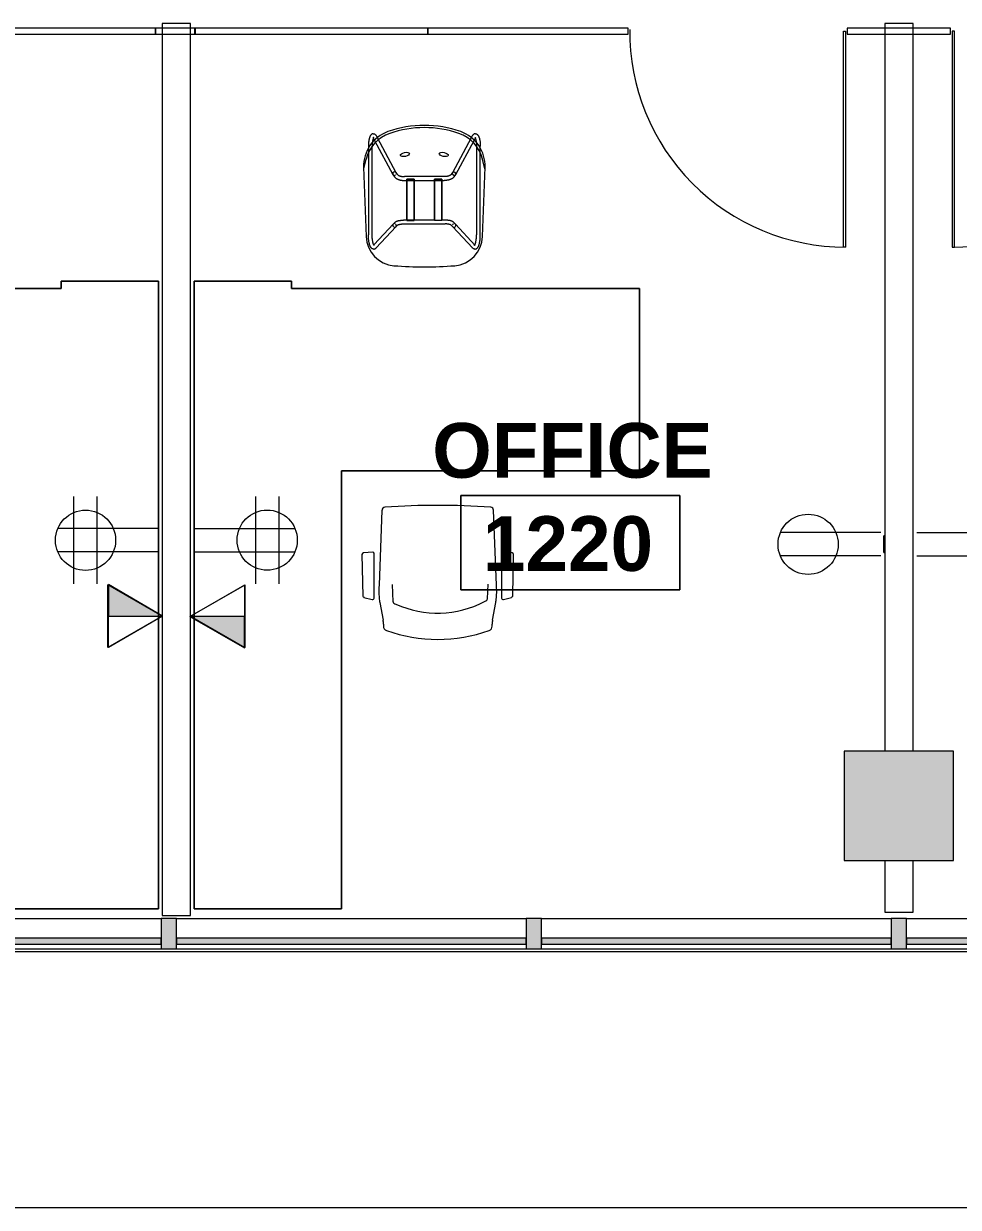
# Model space of a CAD drawing. Header units: inches. Extents: x -326 to 986, y -79 to 1436.
# Drawn here: x 111.5 to 265.2, y -61.5 to 133.1 of the extents above; entities that cross this region are included whole.
import ezdxf

# ---------------------------------------------------------------- set-up
doc = ezdxf.new("R2010")
doc.units = ezdxf.units.IN
doc.header["$LTSCALE"] = 48
doc.header["$MEASUREMENT"] = 0
for name, color, linetype, lineweight in [('A-ANNO-NOTE', 4, 'Continuous', 13), ('A-AREA-IDEN', 1, 'Continuous', 9), ('A-DOOR', 8, 'Continuous', 13), ('A-GENM', 8, 'Continuous', 9), ('A-GLAZ-CURT', 8, 'Continuous', 9), ('A-GLAZ-CWMG', 8, 'Continuous', 9), ('A-WALL', 8, 'Continuous', 13), ('E-ELEC-FIXT', 4, 'Continuous', 13), ('I-FURN', 47, 'Continuous', 9), ('S-COLS', 8, 'Continuous', 13)]:
    doc.layers.add(name, color=color, linetype=linetype, lineweight=lineweight)
doc.styles.add('Swis721 Lt BT_B', font='', dxfattribs={"height": 9})
doc.styles.get('Swis721 Lt BT_B').set_extended_font_data('Swis721 Lt BT', bold=True)

# ---------------------------------------------------------------- blocks, each defined once
blk = doc.blocks.new('Concrete-Square-Column - 18 x 18-6977650-Level XX  POWER _ SIGNAL NEW')
at = {"layer": 'S-COLS'}
blk.add_hatch(color=256, dxfattribs=at).paths.add_polyline_path([(-3.86, -9), (9, -9), (9, 9), (-9, 9), (-9, -9)], flags=0)
for p, q in [((9, 9), (-9, 9)), ((-9, 9), (-9, -9)), ((9, -9), (9, 9)), ((-9, -9), (9, -9))]:
    blk.add_line(p, q, dxfattribs=at)
blk = doc.blocks.new('System Panel - Glazed - Offset-8084716-Level XX  POWER _ SIGNAL NEW')
at = {"layer": 'A-GLAZ-CURT'}
blk.add_hatch(color=256, dxfattribs=at).paths.add_polyline_path([(28.75, 1.75), (-28.75, 1.75), (-28.75, 0.75), (28.75, 0.75)], flags=0)
for p, q in [((28.75, 1.75), (-28.75, 1.75)), ((-28.75, 1.75), (-28.75, 0.75)), ((-28.75, 0.75), (28.75, 0.75)), ((28.75, 0.75), (28.75, 1.75))]:
    blk.add_line(p, q, dxfattribs=at)
blk = doc.blocks.new('Rectangular Mullion - 2_5_ x 5_ rectangular-V7-Level XX  POWER _ SIGNAL NEW')
at = {"layer": 'A-GLAZ-CWMG'}
for p, q in [((496.64, -13.97), (554.14, -13.97)), ((496.64, -18.97), (554.14, -18.97))]:
    blk.add_line(p, q, dxfattribs=at)
blk = doc.blocks.new('Rectangular Mullion - 2_5_ x 5_ rectangular-8084720-Level XX  POWER _ SIGNAL NEW')
at = {"layer": 'A-GLAZ-CWMG'}
blk.add_hatch(color=256, dxfattribs=at).paths.add_polyline_path([(-1.25, -2.5), (-1.25, 2.5), (1.25, 2.5), (1.25, -2.5)], flags=0)
for p, q in [((-1.25, 2.5), (1.25, 2.5)), ((-1.25, -2.5), (-1.25, 2.5)), ((1.25, 2.5), (1.25, -2.5)), ((1.25, -2.5), (-1.25, -2.5))]:
    blk.add_line(p, q, dxfattribs=at)
blk = doc.blocks.new('Furniture 18 - Furniture 2-8207040-Level XX  POWER _ SIGNAL NEW')
at = {"layer": 'I-FURN'}
for p, q in [((117.73, 89.59), (60.57, 89.59)), ((60.57, 89.59), (60.57, 59.59)), ((60.57, 59.59), (60.57, 89.59)), ((60.57, 89.59), (117.73, 89.59)), ((133.73, 90.77), (117.73, 90.77)), ((117.73, 90.77), (117.73, 89.59)), ((117.73, 89.59), (117.73, 90.77)), ((117.73, 90.77), (133.73, 90.77)), ((133.73, -12.41), (133.73, 90.77)), ((133.73, 90.77), (133.73, -12.41)), ((60.57, 59.59), (109.51, 59.59)), ((109.51, 59.59), (60.57, 59.59)), ((109.51, 59.59), (109.51, -12.41)), ((109.51, -12.41), (109.51, 59.59)), ((109.51, -12.41), (133.73, -12.41)), ((133.73, -12.41), (109.51, -12.41))]:
    blk.add_line(p, q, dxfattribs=at)
blk = doc.blocks.new('Furniture 19 - Furniture 2-8207059-Level XX  POWER _ SIGNAL NEW')
at = {"layer": 'I-FURN'}
for p, q in [((155.58, 90.77), (139.58, 90.77)), ((139.58, 90.77), (139.58, -12.41)), ((139.58, -12.41), (139.58, 90.77)), ((139.58, 90.77), (155.58, 90.77)), ((155.58, 89.59), (155.58, 90.77)), ((155.58, 90.77), (155.58, 89.59)), ((212.74, 89.59), (155.58, 89.59)), ((155.58, 89.59), (212.74, 89.59)), ((212.74, 59.59), (212.74, 89.59)), ((212.74, 89.59), (212.74, 59.59)), ((163.8, -12.41), (163.8, 59.59)), ((163.8, 59.59), (212.74, 59.59)), ((212.74, 59.59), (163.8, 59.59)), ((163.8, 59.59), (163.8, -12.41)), ((139.58, -12.41), (163.8, -12.41)), ((163.8, -12.41), (139.58, -12.41))]:
    blk.add_line(p, q, dxfattribs=at)
blk = doc.blocks.new('Haworth_Chair_Very-Perforated Conference - Arms-7919528-Level XX  POWER _ SIGNAL NEW')
at = {"layer": 'I-FURN'}
for p, q in [((-8.92, 9.82), (-8.93, 9.49)), ((8.93, 9.49), (8.92, 9.82)), ((-8.99, 8.85), (-9.54, 5.95)), ((9.54, 5.95), (8.99, 8.85)), ((-12.31, 4.88), (-12.46, -1.93)), ((-10.78, 5.45), (-12.13, 5.09)), ((-10.47, -2.08), (-10.47, 5.24)), ((-8.18, 5.32), (-8.28, 2.93)), ((7.35, 5.81), (7.45, 3)), ((10.47, 5.24), (10.47, -2.08)), ((12.13, 5.09), (10.78, 5.45)), ((12.46, -1.93), (12.31, 4.88)), ((-9.66, 3.1), (-9.17, -9.25)), ((9.17, -9.25), (9.66, 3.1)), ((-12.22, -2.2), (-10.7, -2.33)), ((10.7, -2.33), (12.22, -2.2))]:
    blk.add_line(p, q, dxfattribs=at)
for centre, radius, start, end in [((0, -13.38), 25.38, 70.5697, 109.4303), ((-8.2, 9.88), 0.726, 109.4303, 184.7942), ((8.2, 9.88), 0.726, 355.2058, 70.5697), ((-12.59, 9.53), 3.66, 349.3577, 359.4408), ((12.59, 9.53), 3.66, 180.5592, 190.6423), ((-1.67, 4.48), 8, 169.3577, 171.9368), ((0.03, -8.86), 16.55, 65.5881, 117.6868), ((6.23, 4.53), 1.8, 56.5647, 69.3688), ((7.07, 5.79), 0.28, 3.4353, 56.5647), ((1.67, 4.48), 8, 8.0632, 10.6423), ((-12.06, 4.84), 0.253, 104.9851, 170.6413), ((-10.72, 5.2), 0.251, 7.6853, 104.9851), ((14.88, 4.07), 24.56, 178.604, 182.266), ((-1.67, 4.48), 8, 171.9368, 178.604), ((-7.9, 5.31), 0.279, 123.4733, 177.7139), ((-7.07, 4.46), 1.47, 115.5511, 132.4138), ((1.67, 4.48), 8, 1.396, 8.0632), ((-14.88, 4.07), 24.56, 357.734, 1.396), ((10.72, 5.2), 0.251, 75.0149, 172.3147), ((12.06, 4.84), 0.253, 9.3587, 75.0149), ((-12.2, -1.95), 0.26, 176.7236, 265.2764), ((12.2, -1.95), 0.26, 274.7236, 3.2764), ((-10.72, -2.08), 0.254, 274.8786, 0.0165), ((10.72, -2.08), 0.254, 179.9835, 265.1214), ((-8.7, -9.25), 0.465, 180, 270), ((0, 107.25), 117.28, 265.7439, 274.2561), ((8.7, -9.25), 0.465, 269.8585, 0)]:
    blk.add_arc(centre, radius, start, end, dxfattribs=at)
blk = doc.blocks.new('HighTower_Eyes_Guest - HighTower_Eyes_Guest-V28-Level XX  POWER _ SIGNAL NEW')
at = {"layer": 'I-FURN'}
for p, q in [((-8.43, 8.96), (-8.2, 8.54)), ((-8.3, 9.03), (-8.3, 9.03)), ((-8.18, 8.49), (-5.18, 2.92)), ((-7.71, 8.96), (-7.88, 9.26)), ((-4.63, 3.21), (-7.71, 8.96)), ((7.71, 8.96), (4.62, 3.2)), ((5.17, 2.9), (8.2, 8.54)), ((7.88, 9.26), (7.71, 8.96)), ((8.2, 8.54), (8.43, 8.96)), ((8.3, 9.03), (8.3, 9.03)), ((8.32, 9.01), (8.32, 9)), ((-9.2, 7.57), (-9.2, 7.23)), ((-9.2, 7.23), (-9.2, -7.02)), ((-8.57, -7.02), (-8.57, 7.57)), ((8.57, 7.57), (8.57, -7.02)), ((8.57, 7.57), (8.57, 7.57)), ((9.2, 7.23), (9.2, 7.57)), ((9.2, -7.02), (9.2, 7.19)), ((-9.98, 4.11), (-9.58, -7.25)), ((-9.97, 3.84), (-9.57, 5.45)), ((9.97, 3.84), (9.57, 5.45)), ((9.58, -7.25), (9.98, 4.11)), ((-5.16, 2.9), (-4.92, 2.56)), ((-4.41, 2.93), (-4.65, 3.26)), ((-4.19, 2.75), (-4.15, 2.74)), ((3.25, 2.57), (-3.25, 2.57)), ((-2.86, 2.22), (-1.68, 2.22)), ((-2.86, 2.1), (-2.86, 2.17)), ((-2.86, 2.17), (-2.86, 2.12)), ((-2.86, 2.12), (-1.68, 2.12)), ((-2.86, 2.04), (-2.86, 2.1)), ((-2.86, 2.1), (-2.86, 2.04)), ((-2.86, 1.99), (-2.86, 2.03)), ((-2.86, 2.03), (-2.86, 1.99)), ((-2.86, 1.76), (-2.86, 1.96)), ((-1.68, 2.16), (-1.68, 2.1)), ((-1.68, 2.04), (-1.68, 2.09)), ((-1.68, 2.09), (-1.68, 2.04)), ((-1.68, 1.96), (-1.68, 1.76)), ((1.68, 2.22), (2.86, 2.22)), ((1.68, 2.12), (1.68, 2.18)), ((1.68, 2.18), (1.68, 2.12)), ((1.68, 2.12), (2.86, 2.12)), ((1.68, 2.05), (1.68, 2.1)), ((1.68, 2.1), (1.68, 2.05)), ((1.68, 1.76), (1.68, 1.96)), ((2.86, 2.12), (2.86, 2.18)), ((2.86, 2.18), (2.86, 2.11)), ((2.86, 2.04), (2.86, 2.1)), ((2.86, 2.1), (2.86, 2.04)), ((2.86, 1.99), (2.86, 2.04)), ((2.86, 2.04), (2.86, 1.99)), ((2.86, 1.96), (2.86, 1.76)), ((4.65, 3.26), (4.41, 2.93)), ((4.92, 2.56), (5.16, 2.9)), ((-3.25, 1.94), (3.25, 1.94)), ((-2.86, 1.94), (-2.86, 0.38)), ((-2.86, 1.43), (-2.86, 1.76)), ((-2.86, -3.21), (-2.86, 1.43)), ((-2.86, 0.38), (-2.86, -0.75)), ((-1.68, 0.38), (-1.68, 1.94)), ((-1.68, 1.76), (-1.68, 1.43)), ((-1.68, 1.43), (-1.68, -3.21)), ((-1.68, -0.75), (-1.68, 0.38)), ((1.68, 1.95), (1.68, 0.38)), ((1.68, 1.43), (1.68, 1.76)), ((1.68, -3.21), (1.68, 1.43)), ((1.68, 0.38), (1.68, -0.75)), ((2.86, 0.38), (2.86, 1.94)), ((2.86, 1.76), (2.86, 1.43)), ((2.86, 1.43), (2.86, -3.21)), ((2.86, -0.75), (2.86, 0.38)), ((-2.86, -0.75), (-2.86, -1.82)), ((-2.86, -1.82), (-2.86, -3.07)), ((-1.68, -1.82), (-1.68, -0.75)), ((-1.68, -3.07), (-1.68, -1.82)), ((1.68, -0.75), (1.68, -1.82)), ((1.68, -1.82), (1.68, -3.07)), ((2.86, -1.82), (2.86, -0.75)), ((2.86, -3.07), (2.86, -1.82)), ((-2.86, -3.07), (-2.86, -4.58)), ((-2.86, -3.53), (-2.86, -3.21)), ((-2.86, -4.6), (-2.86, -3.53)), ((-1.68, -4.58), (-1.68, -3.07)), ((-1.68, -3.21), (-1.68, -3.53)), ((-1.68, -3.53), (-1.68, -4.6)), ((1.68, -3.07), (1.68, -4.58)), ((1.68, -3.53), (1.68, -3.21)), ((1.68, -4.6), (1.68, -3.53)), ((2.86, -4.58), (2.86, -3.07)), ((2.86, -3.21), (2.86, -3.53)), ((2.86, -3.53), (2.86, -4.6)), ((-5.12, -5.24), (-8.27, -8.6)), ((-7.92, -9.15), (-4.67, -5.67)), ((-4.85, -4.95), (-5.13, -5.25)), ((-4.67, -5.67), (-4.4, -5.38)), ((-4.26, -5.32), (-4.24, -5.31)), ((-2.86, -4.58), (-3.42, -4.58)), ((-3.42, -5.2), (3.42, -5.2)), ((-2.86, -4.58), (-2.86, -4.59)), ((-2.86, -4.6), (-2.86, -4.58)), ((-2.86, -4.59), (-2.86, -4.61)), ((-1.68, -4.6), (-2.86, -4.6)), ((-2.86, -4.61), (-1.68, -4.61)), ((1.68, -4.58), (-1.68, -4.58)), ((-1.68, -4.59), (-1.68, -4.58)), ((-1.68, -4.58), (-1.68, -4.6)), ((-1.68, -4.61), (-1.68, -4.59)), ((1.68, -4.59), (1.68, -4.58)), ((1.68, -4.58), (1.68, -4.6)), ((1.68, -4.61), (1.68, -4.59)), ((1.68, -4.6), (2.86, -4.6)), ((2.86, -4.61), (1.68, -4.61)), ((3.42, -4.58), (2.86, -4.58)), ((2.86, -4.58), (2.86, -4.59)), ((2.86, -4.6), (2.86, -4.58)), ((2.86, -4.59), (2.86, -4.61)), ((4.4, -5.38), (4.67, -5.67)), ((4.67, -5.67), (7.92, -9.15)), ((5.13, -5.25), (4.85, -4.95)), ((8.38, -8.72), (5.12, -5.24)), ((-8.28, -8.62), (-8.38, -8.72)), ((-8.25, -8.73), (-8.25, -8.72)), ((8.25, -8.73), (8.25, -8.72)), ((8.65, -9.2), (8.69, -9.16))]:
    blk.add_line(p, q, dxfattribs=at)
at = {"layer": 'I-FURN', "flags": 128}
for points in [[(-8.39, 9.63), (-8.45, 9.62), (-8.51, 9.61), (-8.57, 9.59), (-8.62, 9.57), (-8.67, 9.54), (-8.71, 9.5), (-8.75, 9.47), (-8.78, 9.43), (-8.81, 9.39), (-8.84, 9.35), (-8.87, 9.31), (-8.89, 9.27), (-8.91, 9.22), (-8.94, 9.18), (-8.96, 9.13), (-8.98, 9.08), (-9, 9.03), (-9.01, 8.98), (-9.03, 8.92), (-9.05, 8.87), (-9.06, 8.81), (-9.08, 8.75), (-9.09, 8.69), (-9.1, 8.63), (-9.11, 8.57), (-9.13, 8.5), (-9.14, 8.44), (-9.15, 8.37), (-9.16, 8.3), (-9.16, 8.24), (-9.17, 8.17), (-9.18, 8.09), (-9.18, 8.02), (-9.19, 7.95), (-9.19, 7.88), (-9.19, 7.81), (-9.2, 7.73), (-9.2, 7.66), (-9.2, 7.59), (-9.2, 7.57)], [(-8.54, 8.2), (-8.54, 8.15), (-8.55, 8.09), (-8.56, 8.03), (-8.56, 7.96), (-8.56, 7.9), (-8.57, 7.83), (-8.57, 7.77), (-8.57, 7.7)], [(-8.38, 8.88), (-8.4, 8.85), (-8.41, 8.81), (-8.42, 8.78), (-8.43, 8.74), (-8.45, 8.69), (-8.46, 8.65), (-8.47, 8.6), (-8.48, 8.55), (-8.49, 8.5), (-8.5, 8.44), (-8.51, 8.39), (-8.52, 8.33), (-8.53, 8.27), (-8.54, 8.21)], [(-8.47, 9.03), (-8.47, 9.03), (-8.46, 9.02), (-8.46, 9.01), (-8.45, 9), (-8.44, 8.98), (-8.43, 8.96)], [(-8.39, 9.63), (-8.32, 9.62), (-8.26, 9.61), (-8.21, 9.59), (-8.15, 9.57), (-8.11, 9.54), (-8.06, 9.5), (-8.03, 9.47), (-7.99, 9.43), (-7.96, 9.39), (-7.93, 9.35), (-7.91, 9.31), (-7.88, 9.27), (-7.88, 9.26)], [(-8.32, 9.01), (-8.32, 9), (-8.34, 8.98), (-8.35, 8.96), (-8.36, 8.94), (-8.37, 8.91), (-8.38, 8.88)], [(-8.3, 9.03), (-8.31, 9.02), (-8.32, 9.01)], [(8.39, 9.63), (8.32, 9.62), (8.26, 9.61), (8.21, 9.59), (8.15, 9.57), (8.11, 9.54), (8.06, 9.5), (8.03, 9.47), (7.99, 9.43), (7.96, 9.39), (7.93, 9.35), (7.91, 9.31), (7.88, 9.27), (7.88, 9.26)], [(8.3, 9.03), (8.31, 9.02), (8.32, 9.01)], [(8.32, 9), (8.34, 8.98), (8.35, 8.96), (8.36, 8.94), (8.37, 8.91), (8.38, 8.88)], [(8.38, 8.88), (8.4, 8.85), (8.41, 8.81), (8.42, 8.78), (8.43, 8.74), (8.45, 8.69), (8.46, 8.65), (8.47, 8.6), (8.48, 8.55), (8.49, 8.5), (8.5, 8.44), (8.51, 8.39), (8.52, 8.33), (8.53, 8.27), (8.54, 8.21)], [(8.39, 9.63), (8.45, 9.62), (8.51, 9.61), (8.57, 9.59), (8.62, 9.57), (8.67, 9.54), (8.71, 9.5), (8.75, 9.47), (8.78, 9.43), (8.81, 9.39), (8.84, 9.35), (8.87, 9.31), (8.89, 9.27), (8.91, 9.22), (8.94, 9.18), (8.96, 9.13), (8.98, 9.08), (9, 9.03), (9.01, 8.98), (9.03, 8.92), (9.05, 8.87), (9.06, 8.81), (9.08, 8.75), (9.09, 8.69), (9.1, 8.63), (9.11, 8.57), (9.13, 8.5), (9.14, 8.44), (9.15, 8.37), (9.16, 8.3), (9.16, 8.24), (9.17, 8.17), (9.18, 8.09), (9.18, 8.02), (9.19, 7.95), (9.19, 7.88), (9.19, 7.81), (9.2, 7.73), (9.2, 7.66), (9.2, 7.59), (9.2, 7.57)], [(8.47, 9.03), (8.47, 9.03), (8.46, 9.02), (8.46, 9.01), (8.45, 9), (8.44, 8.98), (8.43, 8.96)], [(8.54, 8.2), (8.54, 8.15), (8.55, 8.09), (8.56, 8.03), (8.56, 7.96), (8.56, 7.9)], [(8.56, 7.9), (8.57, 7.83), (8.57, 7.77), (8.57, 7.7)], [(-8.57, 7.7), (-8.57, 7.64), (-8.57, 7.57), (-8.57, 7.57)], [(8.57, 7.7), (8.57, 7.64), (8.57, 7.57)], [(-4.92, 2.56), (-4.89, 2.52), (-4.86, 2.48), (-4.82, 2.44), (-4.78, 2.41), (-4.74, 2.37), (-4.7, 2.34), (-4.66, 2.31), (-4.61, 2.28), (-4.56, 2.25), (-4.52, 2.22), (-4.47, 2.2), (-4.41, 2.17), (-4.36, 2.15), (-4.31, 2.12), (-4.25, 2.1), (-4.19, 2.08), (-4.14, 2.07), (-4.08, 2.05), (-4.02, 2.03), (-3.96, 2.02), (-3.9, 2.01), (-3.83, 1.99), (-3.77, 1.98), (-3.71, 1.97), (-3.64, 1.96), (-3.58, 1.96), (-3.51, 1.95), (-3.45, 1.95), (-3.38, 1.94), (-3.32, 1.94), (-3.25, 1.94)], [(-4.41, 2.93), (-4.4, 2.91), (-4.39, 2.9), (-4.38, 2.89), (-4.36, 2.87), (-4.34, 2.85), (-4.32, 2.84), (-4.3, 2.82), (-4.28, 2.8), (-4.25, 2.79), (-4.22, 2.77), (-4.19, 2.75)], [(-4.15, 2.74), (-4.12, 2.72), (-4.08, 2.71), (-4.04, 2.69), (-4, 2.68), (-3.96, 2.66), (-3.91, 2.65), (-3.87, 2.64), (-3.82, 2.63), (-3.77, 2.62), (-3.72, 2.61), (-3.67, 2.6), (-3.62, 2.59), (-3.57, 2.59), (-3.52, 2.58), (-3.46, 2.58), (-3.41, 2.57), (-3.36, 2.57), (-3.3, 2.57), (-3.25, 2.57)], [(4.41, 2.93), (4.4, 2.91), (4.39, 2.9), (4.38, 2.89), (4.36, 2.87), (4.34, 2.85), (4.32, 2.84), (4.3, 2.82), (4.28, 2.8), (4.25, 2.79), (4.22, 2.77), (4.19, 2.75), (4.15, 2.74), (4.12, 2.72), (4.08, 2.71), (4.04, 2.69), (4, 2.68), (3.96, 2.66), (3.91, 2.65), (3.87, 2.64), (3.82, 2.63), (3.77, 2.62), (3.72, 2.61), (3.67, 2.6), (3.62, 2.59), (3.57, 2.59), (3.52, 2.58), (3.46, 2.58), (3.41, 2.57), (3.36, 2.57), (3.3, 2.57), (3.25, 2.57)], [(4.92, 2.56), (4.89, 2.52), (4.86, 2.48), (4.82, 2.44), (4.78, 2.41), (4.74, 2.37), (4.7, 2.34), (4.66, 2.31), (4.61, 2.28), (4.56, 2.25), (4.52, 2.22), (4.47, 2.2), (4.41, 2.17), (4.36, 2.15), (4.31, 2.12), (4.25, 2.1), (4.19, 2.08), (4.14, 2.07), (4.08, 2.05), (4.02, 2.03), (3.96, 2.02), (3.9, 2.01), (3.83, 1.99), (3.77, 1.98), (3.71, 1.97), (3.64, 1.96), (3.58, 1.96), (3.51, 1.95), (3.45, 1.95), (3.38, 1.94), (3.32, 1.94), (3.25, 1.94)], [(-4.85, -4.95), (-4.82, -4.92), (-4.79, -4.89), (-4.76, -4.87), (-4.72, -4.85), (-4.69, -4.83), (-4.65, -4.81), (-4.62, -4.79), (-4.58, -4.77), (-4.54, -4.75), (-4.5, -4.74), (-4.46, -4.73), (-4.42, -4.71), (-4.38, -4.7), (-4.34, -4.69), (-4.29, -4.67), (-4.25, -4.66), (-4.2, -4.65), (-4.16, -4.64), (-4.11, -4.64), (-4.06, -4.63), (-4.01, -4.62), (-3.96, -4.61), (-3.91, -4.61), (-3.86, -4.6), (-3.81, -4.6), (-3.76, -4.59), (-3.7, -4.59), (-3.65, -4.58), (-3.6, -4.58), (-3.54, -4.58), (-3.49, -4.58), (-3.44, -4.58), (-3.42, -4.58)], [(-4.4, -5.38), (-4.4, -5.38), (-4.39, -5.38), (-4.38, -5.37), (-4.37, -5.37), (-4.36, -5.36), (-4.35, -5.35), (-4.33, -5.34), (-4.31, -5.33), (-4.29, -5.33), (-4.26, -5.32)], [(-4.24, -5.31), (-4.21, -5.3), (-4.18, -5.29), (-4.15, -5.28), (-4.11, -5.27), (-4.08, -5.27), (-4.04, -5.26), (-4, -5.25), (-3.97, -5.24), (-3.93, -5.24), (-3.88, -5.23), (-3.84, -5.23), (-3.8, -5.22), (-3.76, -5.22), (-3.71, -5.21), (-3.67, -5.21), (-3.62, -5.21), (-3.58, -5.21), (-3.53, -5.2), (-3.49, -5.2), (-3.44, -5.2), (-3.42, -5.2)], [(4.85, -4.95), (4.82, -4.92), (4.79, -4.89), (4.76, -4.87), (4.72, -4.85), (4.69, -4.83), (4.65, -4.81), (4.62, -4.79), (4.58, -4.77), (4.54, -4.75), (4.5, -4.74), (4.46, -4.73), (4.42, -4.71), (4.38, -4.7), (4.34, -4.69), (4.29, -4.67), (4.25, -4.66), (4.2, -4.65), (4.16, -4.64), (4.11, -4.64), (4.06, -4.63), (4.01, -4.62), (3.96, -4.61), (3.91, -4.61), (3.86, -4.6), (3.81, -4.6), (3.76, -4.59), (3.7, -4.59), (3.65, -4.58), (3.6, -4.58), (3.54, -4.58), (3.49, -4.58), (3.44, -4.58), (3.42, -4.58)], [(4.4, -5.38), (4.4, -5.38), (4.39, -5.38), (4.38, -5.37), (4.37, -5.37), (4.36, -5.36), (4.35, -5.35), (4.33, -5.34), (4.31, -5.33), (4.29, -5.33), (4.26, -5.32), (4.24, -5.31), (4.21, -5.3), (4.18, -5.29), (4.15, -5.28), (4.11, -5.27), (4.08, -5.27), (4.04, -5.26), (4, -5.25), (3.97, -5.24), (3.93, -5.24), (3.88, -5.23), (3.84, -5.23), (3.8, -5.22), (3.76, -5.22), (3.71, -5.21), (3.67, -5.21), (3.62, -5.21), (3.58, -5.21), (3.53, -5.2), (3.49, -5.2), (3.44, -5.2), (3.42, -5.2)], [(-9.19, -7.46), (-9.19, -7.38), (-9.19, -7.29), (-9.2, -7.21), (-9.2, -7.13), (-9.2, -7.04), (-9.2, -7.02)], [(-9.17, -7.68), (-9.17, -7.62), (-9.18, -7.54), (-9.19, -7.46)], [(-9.15, -7.83), (-9.16, -7.78), (-9.17, -7.7)], [(-8.53, -7.8), (-8.53, -7.74), (-8.54, -7.67), (-8.55, -7.6), (-8.55, -7.53), (-8.56, -7.45), (-8.56, -7.38), (-8.57, -7.3), (-8.57, -7.23), (-8.57, -7.15), (-8.57, -7.08), (-8.57, -7.02)], [(8.53, -7.8), (8.53, -7.74), (8.54, -7.67), (8.55, -7.6), (8.55, -7.53), (8.56, -7.45), (8.56, -7.38), (8.57, -7.3), (8.57, -7.23), (8.57, -7.15), (8.57, -7.08), (8.57, -7.02)], [(9.15, -7.86), (9.16, -7.78), (9.17, -7.7)], [(9.17, -7.68), (9.17, -7.62), (9.18, -7.54), (9.19, -7.46)], [(9.19, -7.46), (9.19, -7.38), (9.19, -7.29), (9.2, -7.21), (9.2, -7.13), (9.2, -7.04), (9.2, -7.02)], [(-8.32, -9.33), (-8.38, -9.33), (-8.45, -9.31), (-8.51, -9.29), (-8.56, -9.27), (-8.61, -9.24), (-8.65, -9.2), (-8.69, -9.16), (-8.73, -9.12), (-8.77, -9.08), (-8.8, -9.04), (-8.83, -8.99), (-8.85, -8.94), (-8.88, -8.9), (-8.9, -8.84), (-8.93, -8.79), (-8.95, -8.74), (-8.97, -8.68), (-8.99, -8.62), (-9.01, -8.56), (-9.03, -8.5), (-9.04, -8.43), (-9.06, -8.37), (-9.08, -8.3), (-9.09, -8.23), (-9.1, -8.16), (-9.12, -8.08), (-9.13, -8.01), (-9.14, -7.93), (-9.15, -7.86)], [(-8.3, -8.66), (-8.31, -8.63), (-8.33, -8.6), (-8.34, -8.57), (-8.36, -8.53), (-8.37, -8.49), (-8.39, -8.45), (-8.4, -8.4), (-8.42, -8.35), (-8.43, -8.3), (-8.45, -8.25), (-8.46, -8.19), (-8.47, -8.13), (-8.48, -8.07), (-8.49, -8.01), (-8.51, -7.95), (-8.52, -7.88), (-8.52, -7.81)], [(-8.38, -8.73), (-8.38, -8.72), (-8.38, -8.72)], [(-8.32, -9.33), (-8.25, -9.33), (-8.19, -9.31), (-8.13, -9.29), (-8.08, -9.27)], [(-8.26, -8.71), (-8.27, -8.7), (-8.29, -8.68), (-8.3, -8.66)], [(-8.25, -8.72), (-8.25, -8.72), (-8.26, -8.71)], [(-8.07, -9.27), (-8.02, -9.24), (-7.98, -9.2), (-7.94, -9.16), (-7.92, -9.15)], [(8.31, -9.33), (8.25, -9.33), (8.19, -9.31), (8.13, -9.29), (8.07, -9.27), (8.02, -9.24), (7.98, -9.2), (7.94, -9.16), (7.92, -9.15)], [(8.25, -8.72), (8.25, -8.72), (8.26, -8.71)], [(8.26, -8.71), (8.27, -8.7), (8.29, -8.68), (8.3, -8.66)], [(8.3, -8.66), (8.31, -8.63), (8.33, -8.6), (8.34, -8.57), (8.36, -8.53), (8.37, -8.49), (8.39, -8.45), (8.4, -8.4), (8.42, -8.35), (8.43, -8.3), (8.45, -8.25), (8.46, -8.19), (8.47, -8.13), (8.48, -8.07), (8.49, -8.01), (8.51, -7.95), (8.52, -7.88), (8.52, -7.81)], [(8.32, -9.33), (8.38, -9.33), (8.45, -9.31), (8.51, -9.29)], [(8.38, -8.73), (8.38, -8.72), (8.38, -8.72)], [(8.51, -9.29), (8.56, -9.27), (8.61, -9.24), (8.65, -9.2)], [(8.69, -9.16), (8.73, -9.12), (8.77, -9.08)], [(8.77, -9.08), (8.8, -9.04), (8.83, -8.99), (8.85, -8.94)], [(8.85, -8.94), (8.88, -8.9), (8.9, -8.85)], [(8.9, -8.84), (8.93, -8.79), (8.95, -8.74), (8.97, -8.68), (8.99, -8.62)], [(8.99, -8.62), (9.01, -8.56), (9.03, -8.5), (9.04, -8.43), (9.06, -8.37), (9.08, -8.3), (9.09, -8.23), (9.1, -8.16), (9.12, -8.08)], [(9.12, -8.08), (9.13, -8.01), (9.14, -7.93), (9.15, -7.86)]]:
    blk.add_lwpolyline(points, dxfattribs=at)
at = {"layer": 'I-FURN'}
for centre, radius, start, end in [((-3.98, 4.32), 6, 109.4725, 182), ((0, -6.94), 17.94, 70.5275, 109.4725), ((0, -6.94), 17.94, 70.5275, 109.4725), ((0, -6.94), 17.57, 71.1082, 108.8918), ((3.98, 4.32), 6, 358, 70.5275), ((-3.75, 4), 6, 108.8918, 166), ((3.75, 4), 6, 14, 71.1082), ((-4.58, -7.08), 5, 182, 265.3163), ((4.58, -7.08), 5, 274.6837, 358), ((0, 48.87), 61.14, 265.3163, 274.6837)]:
    blk.add_arc(centre, radius, start, end, dxfattribs=at)
for centre, major_axis in [((-3.19, 6.22), (0.731, 0.169)), ((3.19, 6.22), (-0.731, 0.169))]:
    blk.add_ellipse(centre, major_axis=major_axis, ratio=0.429347, dxfattribs=at)
for centre, major_axis, ratio, start_param, end_param in [((-4.9, 3.07), (0.275, 0.148), 0.846149, 1.005041, 3.361235), ((-4.91, 3.08), (0.255, 0.181), 0.826969, 2.348734, 2.610534), ((-4.91, 3.08), (0.255, 0.181), 0.826969, 2.610534, 2.872333), ((-4.91, 3.08), (0.255, 0.181), 0.826969, 3.134132, 3.141593), ((-4.91, 3.08), (0.255, 0.181), 0.826969, 3.670142, 3.899693), ((-4.91, 3.08), (0.255, 0.181), 0.826969, 4.18133, 4.342747), ((-4.9, 3.07), (0.275, 0.148), 0.846149, 0.847322, 1.005041), ((-4.91, 3.08), (0.255, 0.181), 0.826969, 4.507518, 4.704929), ((-4.9, 3.07), (0.275, 0.148), 0.846149, 0.56645, 0.743241), ((-4.9, 3.07), (0.275, 0.148), 0.846149, 4.670232, 4.932031), ((-4.9, 3.07), (0.275, 0.148), 0.846149, 0.245101, 0.481442), ((-4.9, 3.07), (0.275, 0.148), 0.846149, 0, 0.219642), ((-4.91, 3.08), (0.255, 0.181), 0.826969, 6.042005, 6.283185), ((-4.9, 3.07), (0.275, 0.148), 0.846149, 6.241028, 6.283185), ((-4.9, 3.07), (0.275, 0.148), 0.846149, 6.055057, 6.234538), ((-4.91, 3.08), (0.255, 0.181), 0.826969, 5.50754, 5.687096), ((4.9, 3.05), (-0.275, 0.148), 0.846149, 0.345403, 0.565756), ((4.9, 3.05), (-0.275, 0.148), 0.846149, 6.063543, 6.500328), ((4.91, 3.08), (-0.255, 0.181), 0.826969, 0, 0.24118), ((4.9, 3.05), (-0.275, 0.148), 0.846149, 0.827555, 1.089355), ((4.9, 3.05), (-0.275, 0.148), 0.846149, 1.354803, 1.853974), ((4.91, 3.08), (-0.255, 0.181), 0.826969, 1.606635, 1.840056), ((4.91, 3.08), (-0.255, 0.181), 0.826969, 1.940439, 2.101855), ((4.9, 3.05), (-0.275, 0.148), 0.846149, 2.707661, 5.172895), ((4.9, 3.05), (-0.275, 0.148), 0.846149, 2.218705, 2.398351), ((4.91, 3.08), (-0.255, 0.181), 0.826969, 2.887254, 3.141593), ((4.91, 3.08), (-0.255, 0.181), 0.826969, 3.141593, 3.149053), ((4.91, 3.08), (-0.255, 0.181), 0.826969, 3.769872, 3.934451), ((4.91, 3.08), (-0.255, 0.181), 0.826969, 3.478649, 3.672652), ((-4.9, -5.46), (-0.227, 0.214), 0.915808, 0.509455, 0.712684), ((-4.9, -5.45), (-0.228, 0.213), 0.916448, 0.533321, 0.702853), ((-4.9, -5.46), (-0.227, 0.214), 0.915808, 0.784647, 0.974484), ((-4.9, -5.45), (-0.228, 0.213), 0.916448, 0.009723, 0.444268), ((-4.9, -5.46), (-0.227, 0.214), 0.915808, 0.242642, 0.450885), ((-4.9, -5.45), (-0.228, 0.213), 0.916448, 0.795121, 0.965985), ((-4.9, -5.46), (-0.227, 0.214), 0.915808, 1.050468, 1.236283), ((-4.9, -5.45), (-0.228, 0.213), 0.916448, 1.05692, 1.229009), ((-4.9, -5.46), (-0.227, 0.214), 0.915808, 0, 0.189085), ((-4.9, -5.46), (-0.227, 0.214), 0.915808, 1.315063, 1.498082), ((-4.9, -5.46), (-0.227, 0.214), 0.915808, 6.210471, 6.283185), ((-4.9, -5.45), (-0.228, 0.213), 0.916448, 0, 0.009723), ((-4.9, -5.46), (-0.227, 0.214), 0.915808, 5.948672, 6.135181), ((-4.9, -5.45), (-0.228, 0.213), 0.916448, 1.580519, 1.75543), ((-4.9, -5.46), (-0.227, 0.214), 0.915808, 1.842905, 2.021681), ((-4.9, -5.45), (-0.228, 0.213), 0.916448, 1.842318, 2.019215), ((-4.9, -5.45), (-0.228, 0.213), 0.916448, 5.56365, 5.74036), ((-4.9, -5.45), (-0.228, 0.213), 0.916448, 2.104118, 2.283912), ((-4.9, -5.46), (-0.227, 0.214), 0.915808, 2.105874, 2.283481), ((-4.9, -5.45), (-0.228, 0.213), 0.916448, 5.320724, 5.50751), ((-4.9, -5.46), (-0.227, 0.214), 0.915808, 2.369337, 2.54528), ((-4.9, -5.45), (-0.228, 0.213), 0.916448, 2.365917, 2.550664), ((-4.9, -5.46), (-0.227, 0.214), 0.915808, 2.633342, 2.807079), ((-4.9, -5.45), (-0.228, 0.213), 0.916448, 2.627717, 2.823607), ((-4.9, -5.45), (-0.228, 0.213), 0.916448, 4.198513, 4.953354), ((-4.9, -5.45), (-0.228, 0.213), 0.916448, 2.889516, 3.413115), ((-4.9, -5.46), (-0.227, 0.214), 0.915808, 4.146457, 4.639675), ((-4.9, -5.46), (-0.227, 0.214), 0.915808, 3.068879, 3.141593), ((-4.9, -5.46), (-0.227, 0.214), 0.915808, 3.141593, 3.330678), ((-4.9, -5.45), (-0.228, 0.213), 0.916448, 3.44224, 3.65847), ((-4.9, -5.45), (-0.228, 0.213), 0.916448, 3.715896, 3.900759), ((4.9, -5.45), (0.228, 0.213), 0.916448, 1.333117, 2.084672), ((4.9, -5.45), (0.228, 0.213), 0.916448, 2.870071, 3.393669), ((4.9, -5.46), (0.227, 0.214), 0.915808, 1.708067, 1.90531), ((4.9, -5.46), (0.227, 0.214), 0.915808, 2.952507, 3.214307), ((4.9, -5.46), (0.227, 0.214), 0.915808, 1.381711, 1.64351), ((4.9, -5.45), (0.228, 0.213), 0.916448, 3.444857, 3.655469), ((4.9, -5.46), (0.227, 0.214), 0.915808, 3.476106, 3.91334), ((4.9, -5.45), (0.228, 0.213), 0.916448, 3.721868, 3.917268), ((4.9, -5.45), (0.228, 0.213), 0.916448, 0.777465, 0.963998), ((4.9, -5.45), (0.228, 0.213), 0.916448, 3.990302, 4.179068), ((4.9, -5.46), (0.227, 0.214), 0.915808, 3.999705, 4.176851), ((4.9, -5.45), (0.228, 0.213), 0.916448, 0.513876, 0.700969), ((4.9, -5.45), (0.228, 0.213), 0.916448, 4.255966, 4.440867), ((4.9, -5.46), (0.227, 0.214), 0.915808, 0.433971, 0.596313), ((4.9, -5.46), (0.227, 0.214), 0.915808, 4.261504, 4.967793), ((4.9, -5.45), (0.228, 0.213), 0.916448, 4.52041, 4.702666), ((4.9, -5.46), (0.227, 0.214), 0.915808, 0, 0.072714), ((4.9, -5.45), (0.228, 0.213), 0.916448, 6.273463, 6.283185), ((4.9, -5.45), (0.228, 0.213), 0.916448, 5.831055, 6.273463), ((4.9, -5.46), (0.227, 0.214), 0.915808, 6.0941, 6.283185), ((4.9, -5.46), (0.227, 0.214), 0.915808, 5.046902, 5.232443), ((4.9, -5.45), (0.228, 0.213), 0.916448, 5.047749, 5.226265), ((4.9, -5.46), (0.227, 0.214), 0.915808, 5.832301, 6.038333), ((4.9, -5.46), (0.227, 0.214), 0.915808, 5.570501, 5.771722), ((4.9, -5.45), (0.228, 0.213), 0.916448, 5.567762, 5.749864), ((4.9, -5.45), (0.228, 0.213), 0.916448, 5.304591, 5.488065), ((4.9, -5.46), (0.227, 0.214), 0.915808, 5.308702, 5.498326)]:
    blk.add_ellipse(centre, major_axis=major_axis, ratio=ratio, start_param=start_param, end_param=end_param, dxfattribs=at)
blk = doc.blocks.new('PS - Power Device _Wall Base_ - Duplex-8015849-Level XX  POWER _ SIGNAL NEW')
at = {"layer": 'E-ELEC-FIXT'}
for p, q in [((252.91, 46.18), (252.91, 48.93)), ((253.09, 48.93), (252.91, 48.93)), ((252.91, 46.18), (253.09, 46.18))]:
    blk.add_line(p, q, dxfattribs=at)
blk = doc.blocks.new('System Panel - Glazed-8641681-Level XX  POWER _ SIGNAL NEW')
at = {"layer": 'A-GLAZ-CURT'}
for p, q in [((19.5, 1.75), (-19.5, 1.75)), ((-19.5, 1.75), (-19.5, 0.75)), ((-19.5, 0.75), (19.5, 0.75)), ((19.5, 0.75), (19.5, 1.75))]:
    blk.add_line(p, q, dxfattribs=at)
blk = doc.blocks.new('CW-Single Glass Door - Full Rail - Long Pull-8641691-Level XX  POWER _ SIGNAL NEW')
at = {"layer": 'A-DOOR'}
for p, q in [((-17.75, 36.75), (-17.375, 36.75)), ((-17.75, 1.25), (-17.75, 36.75)), ((-17.375, 36.75), (-17.375, 1.25)), ((-17.375, 1.25), (-17.75, 1.25))]:
    blk.add_line(p, q, dxfattribs=at)
blk.add_arc((-17.75, 1.25), 35.5, 359.5, 90, dxfattribs=at)
blk = doc.blocks.new('System Panel - Glazed-8643398-Level XX  POWER _ SIGNAL NEW')
at = {"layer": 'A-GLAZ-CURT'}
for p, q in [((8.5, 1.75), (-8.5, 1.75)), ((-8.5, 1.75), (-8.5, 0.75)), ((-8.5, 0.75), (8.5, 0.75)), ((8.5, 0.75), (8.5, 1.75))]:
    blk.add_line(p, q, dxfattribs=at)
blk = doc.blocks.new('System Panel - Glazed-8641701-Level XX  POWER _ SIGNAL NEW')
at = {"layer": 'A-GLAZ-CURT'}
for p, q in [((3.25, 1.75), (-3.25, 1.75)), ((-3.25, 1.75), (-3.25, 0.75)), ((-3.25, 0.75), (3.25, 0.75)), ((3.25, 0.75), (3.25, 1.75))]:
    blk.add_line(p, q, dxfattribs=at)
blk = doc.blocks.new('System Panel - Glazed-8641703-Level XX  POWER _ SIGNAL NEW')
at = {"layer": 'A-GLAZ-CURT'}
for p, q in [((19.125, 1.75), (-19.125, 1.75)), ((-19.125, 1.75), (-19.125, 0.75)), ((-19.125, 0.75), (19.125, 0.75)), ((19.125, 0.75), (19.125, 1.75))]:
    blk.add_line(p, q, dxfattribs=at)
blk = doc.blocks.new('System Panel - Glazed-8643399-Level XX  POWER _ SIGNAL NEW')
at = {"layer": 'A-GLAZ-CURT'}
for p, q in [((16.47, 1.75), (-16.47, 1.75)), ((-16.47, 1.75), (-16.47, 0.75)), ((-16.47, 0.75), (16.47, 0.75)), ((16.47, 0.75), (16.47, 1.75))]:
    blk.add_line(p, q, dxfattribs=at)
blk = doc.blocks.new('CW-Single Glass Door - Full Rail - Long Pull-8641682-Level XX  POWER _ SIGNAL NEW')
at = {"layer": 'A-DOOR'}
for p, q in [((-17.375, -1.25), (-17.75, -1.25)), ((-17.75, -1.25), (-17.75, -36.75)), ((-17.375, -36.75), (-17.375, -1.25)), ((-17.75, -36.75), (-17.375, -36.75))]:
    blk.add_line(p, q, dxfattribs=at)
blk.add_arc((-17.75, -1.25), 35.5, 270, 0.5, dxfattribs=at)
blk = doc.blocks.new('Generic Models 1 - Generic Models 5-8667745-Level XX  POWER _ SIGNAL NEW')
at = {"layer": 'A-GENM'}
for p, q in [((3417.13, -386.5), (2515.15, -386.5)), ((2473.15, -428.5), (3459.15, -428.5))]:
    blk.add_line(p, q, dxfattribs=at)
blk = doc.blocks.new('Room Tag - Room Name and Number-3379422-Level XX  POWER _ SIGNAL NEW')
at = {"layer": 'A-AREA-IDEN'}
for p, q in [((-0.1881, -0.1636), (-0.1881, -0.0018)), ((-0.1881, -0.0018), (0.1869, -0.0018)), ((0.1869, -0.0018), (-0.1881, -0.0018)), ((-0.1881, -0.0018), (-0.1881, -0.1636)), ((0.1869, -0.0018), (0.1869, -0.1636)), ((0.1869, -0.1636), (0.1869, -0.0018)), ((0.1869, -0.1636), (-0.1881, -0.1636)), ((-0.1881, -0.1636), (0.1869, -0.1636))]:
    blk.add_line(p, q, dxfattribs=at)

msp = doc.modelspace()

# ---------------------------------------------------------------- hatches: boundary and pattern name
at = {"layer": 'A-ANNO-NOTE'}
for points in [[(134.39, 35.73), (125.46, 40.89), (125.46, 35.73)], [(147.82, 30.5), (147.82, 35.65), (138.88, 35.65)]]:
    msp.add_hatch(color=256, dxfattribs=at).paths.add_polyline_path(points, flags=0)

# ---------------------------------------------------------------- linework, layer by layer
for p, q in [((119.8, 41.01), (119.8, 55.36)), ((123.63, 41.01), (123.63, 55.36)), ((149.65, 55.37), (149.65, 41.03)), ((153.48, 55.37), (153.48, 41.03)), ((133.67, 50.1), (117.15, 50.1)), ((139.61, 50.12), (156.13, 50.12)), ((252.44, 49.44), (235.91, 49.44)), ((258.37, 49.48), (274.9, 49.48)), ((258.37, 49.48), (274.9, 49.48)), ((133.67, 46.27), (117.15, 46.27)), ((139.61, 46.28), (156.13, 46.28)), ((252.44, 45.6), (235.91, 45.6)), ((252.44, 45.6), (235.91, 45.6)), ((258.37, 45.65), (274.9, 45.65)), ((134.39, 35.73), (125.46, 40.89)), ((125.46, 40.89), (125.46, 35.73)), ((134.39, 35.73), (125.46, 40.89)), ((125.46, 30.57), (125.46, 40.89)), ((134.33, 35.69), (125.39, 40.85)), ((125.39, 30.53), (125.39, 40.85)), ((138.88, 35.65), (147.82, 40.81)), ((138.95, 35.69), (147.88, 40.85)), ((147.82, 40.81), (147.82, 30.5)), ((147.88, 40.85), (147.88, 30.53)), ((134.33, 38.69), (134.33, 32.69)), ((138.95, 32.69), (138.95, 38.69)), ((134.33, 35.69), (125.39, 30.53)), ((125.46, 35.73), (134.39, 35.73)), ((134.39, 35.73), (125.46, 30.57)), ((138.88, 35.65), (147.82, 30.5)), ((147.82, 35.65), (138.88, 35.65)), ((138.88, 35.65), (147.82, 30.5)), ((138.95, 35.69), (147.88, 30.53)), ((147.82, 30.5), (147.82, 35.65))]:
    msp.add_line(p, q, dxfattribs=at)
for centre in [(121.71, 48.18), (151.57, 48.2), (240.48, 47.52)]:
    msp.add_circle(centre, 4.95, dxfattribs=at)
at = {"layer": 'A-WALL'}
for p, q in [((138.95, 133.1), (134.33, 133.1)), ((134.33, 133.1), (134.33, -13.47)), ((138.95, -13.47), (138.95, 133.1)), ((257.72, 133.1), (253.09, 133.1)), ((253.09, 133.1), (253.09, 13.53)), ((257.72, 13.53), (257.72, 133.1)), ((253.09, -4.47), (253.09, -12.97)), ((257.72, -12.97), (257.72, -4.47)), ((134.33, -13.47), (138.95, -13.47)), ((253.09, -12.97), (257.72, -12.97))]:
    msp.add_line(p, q, dxfattribs=at)

# ---------------------------------------------------------------- block references
at = {"layer": 'A-AREA-IDEN', "xscale": 95.99999999999994, "yscale": 95.99999999999994, "zscale": 95.99999999999994}
msp.add_blockref('Room Tag - Room Name and Number-3379422-Level XX  POWER _ SIGNAL NEW', (201.44, 55.74), dxfattribs=at)
at = {"layer": 'A-DOOR', "rotation": 180}
msp.add_blockref('CW-Single Glass Door - Full Rail - Long Pull-8641691-Level XX  POWER _ SIGNAL NEW', (228.9, 133.1), dxfattribs=at)
at = {"layer": 'A-DOOR'}
msp.add_blockref('CW-Single Glass Door - Full Rail - Long Pull-8641682-Level XX  POWER _ SIGNAL NEW', (281.9, 133.1), dxfattribs=at)
at = {"layer": 'A-GENM'}
msp.add_blockref('Generic Models 1 - Generic Models 5-8667745-Level XX  POWER _ SIGNAL NEW', (-2745.76, 367.03), dxfattribs=at)
at = {"layer": 'A-GLAZ-CURT', "rotation": 180}
for name, p in [('System Panel - Glazed-8641681-Level XX  POWER _ SIGNAL NEW', (113.7, 133.1)), ('System Panel - Glazed-8641701-Level XX  POWER _ SIGNAL NEW', (136.45, 133.1)), ('System Panel - Glazed-8641703-Level XX  POWER _ SIGNAL NEW', (158.83, 133.1)), ('System Panel - Glazed-8643399-Level XX  POWER _ SIGNAL NEW', (194.43, 133.1)), ('System Panel - Glazed-8643398-Level XX  POWER _ SIGNAL NEW', (255.4, 133.1)), ('System Panel - Glazed - Offset-8084716-Level XX  POWER _ SIGNAL NEW', (105.39, -16.47)), ('System Panel - Glazed - Offset-8084716-Level XX  POWER _ SIGNAL NEW', (165.39, -16.47)), ('System Panel - Glazed - Offset-8084716-Level XX  POWER _ SIGNAL NEW', (225.39, -16.47)), ('System Panel - Glazed - Offset-8084716-Level XX  POWER _ SIGNAL NEW', (285.39, -16.47))]:
    msp.add_blockref(name, p, dxfattribs=at)
at = {"layer": 'A-GLAZ-CWMG'}
for p in [(-420, 0), (-360, 0), (-300, 0), (-240, 0)]:
    msp.add_blockref('Rectangular Mullion - 2_5_ x 5_ rectangular-V7-Level XX  POWER _ SIGNAL NEW', p, dxfattribs=at)
at = {"layer": 'A-GLAZ-CWMG', "extrusion": (0, 0, -1)}
for p in [(-135.39, -16.47), (-195.39, -16.47), (-255.39, -16.47)]:
    msp.add_blockref('Rectangular Mullion - 2_5_ x 5_ rectangular-8084720-Level XX  POWER _ SIGNAL NEW', p, dxfattribs=at)
at = {"layer": 'E-ELEC-FIXT'}
msp.add_blockref('PS - Power Device _Wall Base_ - Duplex-8015849-Level XX  POWER _ SIGNAL NEW', (0, 0), dxfattribs=at)
at = {"layer": 'I-FURN'}
for name, p in [('HighTower_Eyes_Guest - HighTower_Eyes_Guest-V28-Level XX  POWER _ SIGNAL NEW', (177.4, 105.38)), ('Furniture 18 - Furniture 2-8207040-Level XX  POWER _ SIGNAL NEW', (0, 0)), ('Furniture 19 - Furniture 2-8207059-Level XX  POWER _ SIGNAL NEW', (0, 0))]:
    msp.add_blockref(name, p, dxfattribs=at)
at = {"layer": 'I-FURN', "rotation": 180}
msp.add_blockref('Haworth_Chair_Very-Perforated Conference - Arms-7919528-Level XX  POWER _ SIGNAL NEW', (179.61, 43.89), dxfattribs=at)
at = {"layer": 'S-COLS'}
msp.add_blockref('Concrete-Square-Column - 18 x 18-6977650-Level XX  POWER _ SIGNAL NEW', (255.39, 4.53), dxfattribs=at)

# ---------------------------------------------------------------- texts
at = {"layer": 'A-AREA-IDEN', "char_height": 9, "attachment_point": 1, "style": 'Swis721 Lt BT_B'}
for s, insert, width in [('OFFICE', (178.7, 67.46), 54.843), ('1220', (187.03, 52.14), 33.936)]:
    msp.add_mtext(s, dxfattribs=dict(at, insert=insert, width=width))

doc.saveas('drawing.dxf')
